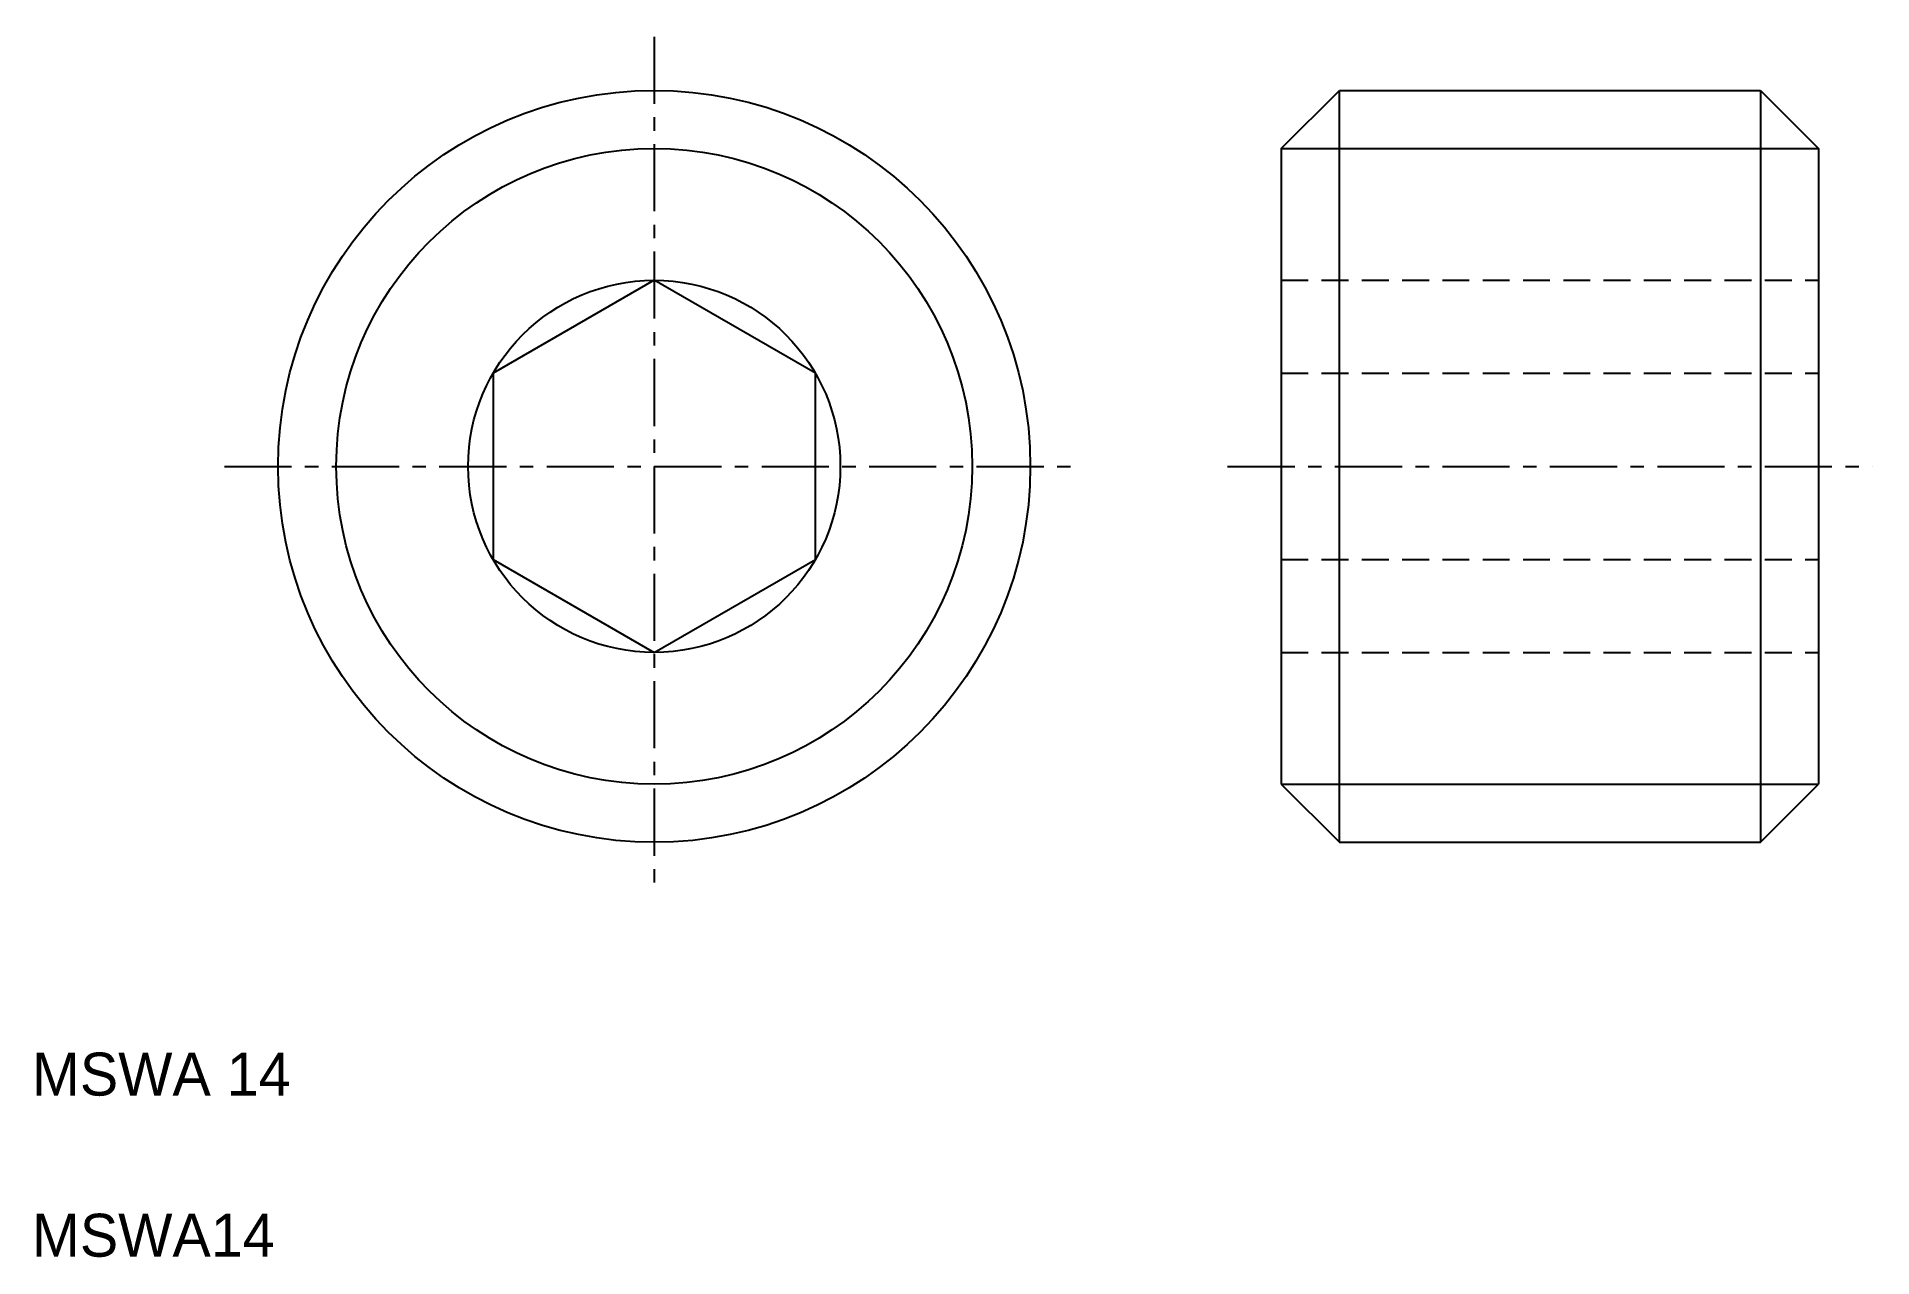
# Model space of a CAD drawing. Extents: x 2.1 to 36.3, y 2 to 24.7.
import ezdxf

# ---------------------------------------------------------------- set-up
doc = ezdxf.new("R2010")
doc.units = 0
doc.linetypes.add('CENTER', pattern=[2, 1.25, -0.25, 0.25, -0.25])
doc.linetypes.add('DASHED', pattern=[0.75, 0.5, -0.25])
doc.layers.get('0').update_dxf_attribs({"linetype": 'CONTINUOUS'})
doc.layers.add('CENTER', color=1, linetype='CENTER')

msp = doc.modelspace()

# ---------------------------------------------------------------- linework, layer by layer
at = {"color": 7, "linetype": 'CONTINUOUS'}
for p, q in [((25.252, 22.633), (26.335, 23.716)), ((26.335, 9.716), (26.335, 23.716)), ((26.335, 23.716), (34.17, 23.716)), ((34.17, 23.716), (34.17, 9.716)), ((34.17, 23.716), (35.252, 22.633)), ((25.252, 22.633), (25.252, 10.798)), ((35.252, 22.633), (35.252, 10.798)), ((13.581, 20.18), (10.581, 18.448)), ((16.581, 18.448), (13.581, 20.18)), ((12.831, 19.747), (12.831, 19.747)), ((12.081, 19.314), (12.082, 19.314)), ((10.581, 18.448), (10.581, 14.984)), ((16.581, 14.984), (16.581, 18.448)), ((10.581, 14.984), (13.581, 13.252)), ((13.581, 13.252), (16.581, 14.984)), ((25.252, 10.798), (26.335, 9.716)), ((34.17, 9.716), (35.252, 10.798)), ((26.335, 9.716), (34.17, 9.716))]:
    msp.add_line(p, q, dxfattribs=at)
at = {"color": 3, "linetype": 'CONTINUOUS'}
for p, q in [((25.252, 22.633), (35.252, 22.633)), ((25.252, 10.798), (35.252, 10.798))]:
    msp.add_line(p, q, dxfattribs=at)
at = {"color": 3, "linetype": 'DASHED'}
for p, q in [((25.252, 20.18), (35.252, 20.18)), ((25.252, 18.448), (35.252, 18.448)), ((25.252, 14.984), (35.252, 14.984)), ((25.252, 13.252), (35.252, 13.252))]:
    msp.add_line(p, q, dxfattribs=at)
at = {"color": 7, "linetype": 'CONTINUOUS'}
for radius in [7, 3.464]:
    msp.add_circle((13.581, 16.716), radius, dxfattribs=at)
at = {"color": 3, "linetype": 'CONTINUOUS'}
msp.add_circle((13.581, 16.716), 5.918, dxfattribs=at)
at = {"layer": 'CENTER', "color": 1, "linetype": 'CENTER'}
for p, q in [((13.581, 24.716), (13.581, 8.716)), ((5.581, 16.716), (21.581, 16.716)), ((24.252, 16.716), (36.252, 16.716))]:
    msp.add_line(p, q, dxfattribs=at)

# ---------------------------------------------------------------- texts
at = {"color": 7, "linetype": 'CONTINUOUS'}
for s, p in [('MSWA 14', (2, 5)), ('MSWA14', (2, 2))]:
    msp.add_text(s, height=0.8, dxfattribs=at).set_placement(p)

doc.saveas('drawing.dxf')
